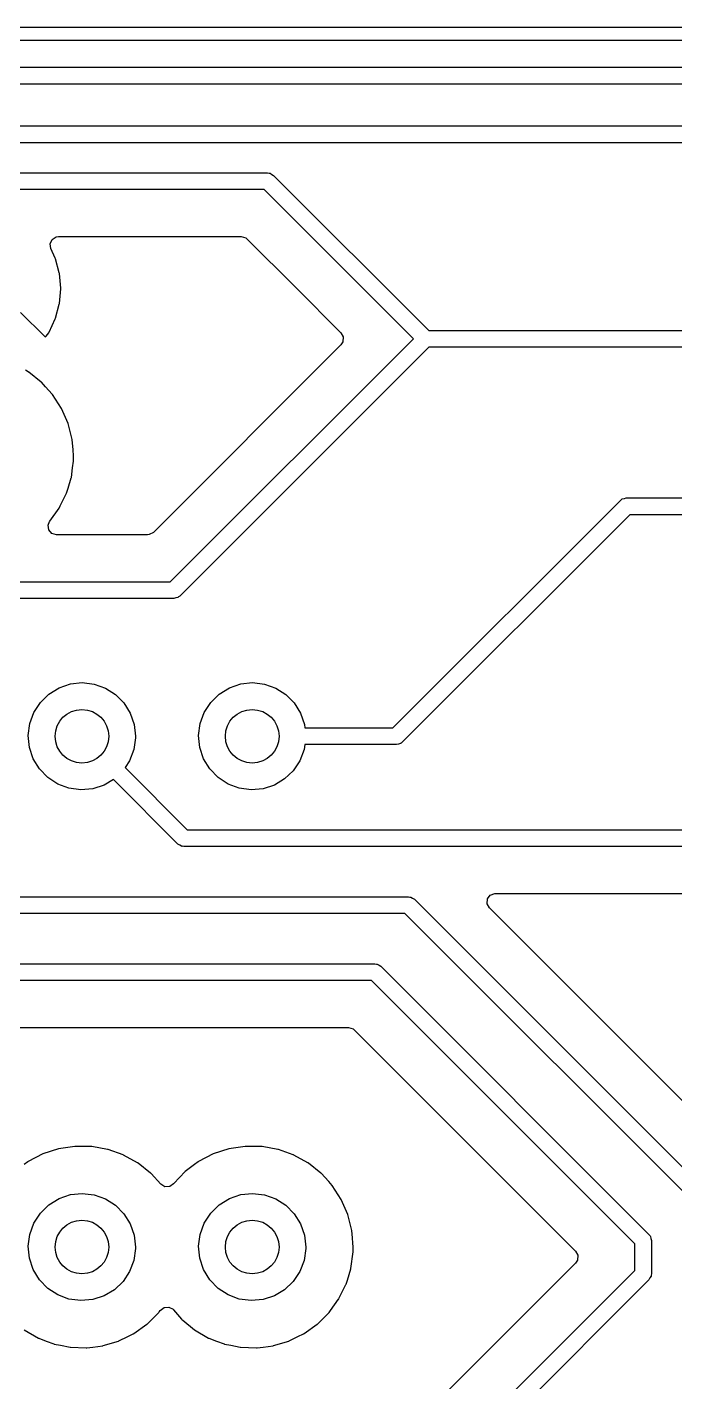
# Model space of a CAD drawing. Extents: x 20.1 to 80.3, y -80.1 to -19.9.
# Drawn here: x 58.01 to 67.67, y -40.11 to -19.9 of the extents above; entities that cross this region are included whole.
import ezdxf

# ---------------------------------------------------------------- set-up
doc = ezdxf.new("R2010")
doc.units = 0
doc.layers.add('BLACK', color=7, linetype='CONTINUOUS')

msp = doc.modelspace()

# ---------------------------------------------------------------- linework, layer by layer
at = {"layer": 'BLACK', "linetype": 'CONTINUOUS'}
for p, q in [((20.2, -19.9), (80.2, -19.9)), ((80.1, -20.1), (20.3, -20.1)), ((26.6755, -20.4995), (75.1245, -20.4995)), ((75.0727, -20.7495), (26.7273, -20.7495)), ((27.8, -21.375), (73.8, -21.375)), ((73.7482, -21.625), (27.8518, -21.625)), ((39.8, -22.075), (61.6, -22.075)), ((61.6, -22.075), (61.622, -22.0782)), ((61.622, -22.0782), (61.6266, -22.0779)), ((61.6266, -22.0779), (61.6291, -22.0792)), ((61.6291, -22.0792), (61.6355, -22.0801)), ((61.6355, -22.0801), (61.6614, -22.0968)), ((61.6614, -22.0968), (61.6884, -22.1116)), ((61.6884, -22.1116), (64.0018, -24.425)), ((61.5482, -22.325), (39.8518, -22.325)), ((63.7732, -24.55), (61.5482, -22.325)), ((58.384, -23.0697), (58.4434, -23.0309)), ((58.4434, -23.0309), (58.4798, -23.0255)), ((58.4798, -23.0255), (61.2059, -23.0255)), ((61.2059, -23.0255), (61.274, -23.0455)), ((58.355, -23.1346), (58.384, -23.0697)), ((58.3656, -23.2048), (58.355, -23.1346)), ((58.4315, -23.3459), (58.3656, -23.2048)), ((61.274, -23.0455), (61.295, -23.0624)), ((61.295, -23.0624), (62.0194, -23.7868)), ((58.4352, -23.3562), (58.4315, -23.3459)), ((58.4916, -23.5667), (58.4352, -23.3562)), ((58.4935, -23.5775), (58.4916, -23.5667)), ((58.5125, -23.7945), (58.4935, -23.5775)), ((58.4935, -24.0225), (58.5125, -23.8055)), ((58.5125, -23.8055), (58.5125, -23.7945)), ((62.0194, -23.7868), (62.6935, -24.4609)), ((58.4352, -24.2438), (58.4916, -24.0333)), ((58.4916, -24.0333), (58.4935, -24.0225)), ((57.9152, -24.156), (58.2743, -24.5151)), ((58.3394, -24.4515), (58.4315, -24.2541)), ((58.4315, -24.2541), (58.4352, -24.2438)), ((58.3339, -24.461), (58.3394, -24.4515)), ((64.0018, -24.425), (71.6925, -24.425)), ((58.2743, -24.5151), (58.2861, -24.5215)), ((58.2861, -24.5215), (58.2981, -24.5122)), ((58.2981, -24.5122), (58.3339, -24.461)), ((62.6935, -24.6391), (59.895, -27.4376)), ((60.1482, -28.175), (63.7732, -24.55)), ((62.6935, -24.4609), (62.7275, -24.5232)), ((62.7224, -24.594), (62.6935, -24.6391)), ((62.7275, -24.5232), (62.7224, -24.594)), ((64.0018, -24.675), (60.2884, -28.3884)), ((71.6925, -24.675), (64.0018, -24.675)), ((58.0287, -25.0434), (57.9862, -25.02)), ((58.0332, -25.0459), (58.0287, -25.0434)), ((58.0287, -25.0434), (58.0287, -25.0434)), ((58.0373, -25.0491), (58.0332, -25.0459)), ((58.2228, -25.1956), (58.0373, -25.0491)), ((58.0373, -25.0491), (58.0373, -25.0491)), ((58.2268, -25.1988), (58.2228, -25.1956)), ((58.2228, -25.1956), (58.2228, -25.1956)), ((58.2865, -25.2644), (58.2268, -25.1988)), ((58.3862, -25.374), (58.2865, -25.2644)), ((58.3929, -25.3813), (58.3862, -25.374)), ((58.5269, -25.5885), (58.3929, -25.3813)), ((58.6253, -25.8148), (58.5269, -25.5885)), ((58.6854, -26.0541), (58.6253, -25.8148)), ((58.6858, -26.0592), (58.6854, -26.0541)), ((58.6977, -26.2029), (58.6858, -26.0592)), ((58.6858, -26.0592), (58.6858, -26.0592)), ((58.7056, -26.3), (58.6977, -26.2029)), ((58.6716, -26.6182), (58.6904, -26.4753)), ((58.6904, -26.4753), (58.7034, -26.3769)), ((58.7034, -26.3769), (58.7038, -26.3735)), ((58.7034, -26.3769), (58.7034, -26.3769)), ((58.7038, -26.3735), (58.7056, -26.3)), ((58.6231, -26.7778), (58.6701, -26.6231)), ((58.6701, -26.6231), (58.6716, -26.6182)), ((58.6701, -26.6231), (58.6701, -26.6231)), ((58.5058, -27.0446), (58.5955, -26.8632)), ((58.5955, -26.8632), (58.5999, -26.8543)), ((58.5999, -26.8543), (58.6231, -26.7778)), ((58.3487, -27.2729), (58.4906, -27.0755)), ((58.4906, -27.0755), (58.5058, -27.0446)), ((63.4682, -30.355), (66.8616, -26.9616)), ((66.8616, -26.9616), (66.8794, -26.9483)), ((66.8794, -26.9483), (66.8825, -26.9448)), ((66.8825, -26.9448), (66.8852, -26.944)), ((66.8852, -26.944), (66.8904, -26.9401)), ((66.8904, -26.9401), (66.9205, -26.9337)), ((66.9205, -26.9337), (66.95, -26.925)), ((66.95, -26.925), (71.7067, -26.925)), ((58.3248, -27.3306), (58.3472, -27.275)), ((58.3472, -27.275), (58.3487, -27.2729)), ((67.0018, -27.175), (63.6084, -30.5684)), ((71.7029, -27.175), (67.0018, -27.175)), ((58.3349, -27.4008), (58.3248, -27.3306)), ((58.3814, -27.4545), (58.3349, -27.4008)), ((58.4495, -27.4745), (58.3814, -27.4545)), ((59.8059, -27.4745), (58.4495, -27.4745)), ((59.8327, -27.4716), (59.8059, -27.4745)), ((59.895, -27.4376), (59.8327, -27.4716)), ((52.2, -28.175), (60.1482, -28.175)), ((60.2, -28.425), (52.2518, -28.425)), ((60.2295, -28.4163), (60.2, -28.425)), ((60.2596, -28.4099), (60.2295, -28.4163)), ((60.2648, -28.406), (60.2596, -28.4099)), ((60.2675, -28.4052), (60.2648, -28.406)), ((60.2706, -28.4017), (60.2675, -28.4052)), ((60.2884, -28.3884), (60.2706, -28.4017)), ((58.4894, -29.7561), (58.6582, -29.6987)), ((58.6582, -29.6987), (58.8356, -29.68)), ((58.8356, -29.68), (59.0127, -29.7011)), ((59.0127, -29.7011), (59.1807, -29.761)), ((61.0294, -29.7561), (61.1982, -29.6987)), ((61.1982, -29.6987), (61.3756, -29.68)), ((61.3756, -29.68), (61.5527, -29.7011)), ((61.5527, -29.7011), (61.7207, -29.761)), ((58.21, -29.9744), (58.3375, -29.8496)), ((58.3375, -29.8496), (58.4894, -29.7561)), ((59.1807, -29.761), (59.3313, -29.8565)), ((59.3313, -29.8565), (59.457, -29.9831)), ((60.75, -29.9744), (60.8775, -29.8496)), ((60.8775, -29.8496), (61.0294, -29.7561)), ((61.7207, -29.761), (61.8713, -29.8565)), ((61.8713, -29.8565), (61.997, -29.9831)), ((58.1134, -30.1243), (58.21, -29.9744)), ((59.457, -29.9831), (59.5515, -30.1343)), ((60.6534, -30.1243), (60.75, -29.9744)), ((61.997, -29.9831), (62.0915, -30.1343)), ((58.0301, -30.4688), (58.0524, -30.2919)), ((58.0524, -30.2919), (58.1134, -30.1243)), ((59.5515, -30.1343), (59.6101, -30.3028)), ((59.6101, -30.3028), (59.63, -30.48)), ((60.5701, -30.4688), (60.5924, -30.2919)), ((60.5924, -30.2919), (60.6534, -30.1243)), ((62.0915, -30.1343), (62.1501, -30.3028)), ((62.1501, -30.3028), (62.156, -30.355)), ((58.0475, -30.6463), (58.0301, -30.4688)), ((59.6297, -30.5023), (59.6049, -30.679)), ((59.63, -30.48), (59.6297, -30.5023)), ((60.5875, -30.6463), (60.5701, -30.4688)), ((62.156, -30.355), (63.4682, -30.355)), ((58.1038, -30.8156), (58.0475, -30.6463)), ((59.6049, -30.679), (59.5415, -30.8457)), ((60.6438, -30.8156), (60.5875, -30.6463)), ((62.1449, -30.679), (62.0815, -30.8457)), ((62.1553, -30.605), (62.1449, -30.679)), ((63.52, -30.605), (62.1553, -30.605)), ((63.5495, -30.5963), (63.52, -30.605)), ((63.5796, -30.5899), (63.5495, -30.5963)), ((63.5848, -30.586), (63.5796, -30.5899)), ((63.5875, -30.5852), (63.5848, -30.586)), ((63.5906, -30.5817), (63.5875, -30.5852)), ((63.6084, -30.5684), (63.5906, -30.5817)), ((58.1962, -30.9681), (58.1038, -30.8156)), ((59.5415, -30.8457), (59.474, -30.9473)), ((60.7362, -30.9681), (60.6438, -30.8156)), ((62.0815, -30.8457), (61.9828, -30.9942)), ((58.3201, -31.0964), (58.1962, -30.9681)), ((58.4693, -31.1941), (58.3201, -31.0964)), ((59.2991, -31.1259), (59.1605, -31.2085)), ((60.2616, -32.0884), (59.2991, -31.1259)), ((59.474, -30.9473), (60.4018, -31.875)), ((60.8601, -31.0964), (60.7362, -30.9681)), ((61.0093, -31.1941), (60.8601, -31.0964)), ((61.8537, -31.1172), (61.7005, -31.2085)), ((61.9828, -30.9942), (61.8537, -31.1172)), ((58.6365, -31.2562), (58.4693, -31.1941)), ((58.8132, -31.2798), (58.6365, -31.2562)), ((58.9909, -31.2637), (58.8132, -31.2798)), ((59.1605, -31.2085), (58.9909, -31.2637)), ((61.1765, -31.2562), (61.0093, -31.1941)), ((61.3532, -31.2798), (61.1765, -31.2562)), ((61.5309, -31.2637), (61.3532, -31.2798)), ((61.7005, -31.2085), (61.5309, -31.2637)), ((60.4018, -31.875), (68.5482, -31.875)), ((60.2886, -32.1032), (60.2616, -32.0884)), ((60.3145, -32.1199), (60.2886, -32.1032)), ((60.3209, -32.1208), (60.3145, -32.1199)), ((60.3234, -32.1221), (60.3209, -32.1208)), ((60.328, -32.1218), (60.3234, -32.1221)), ((60.35, -32.125), (60.328, -32.1218)), ((68.6, -32.125), (60.35, -32.125)), ((46.1618, -32.875), (63.7, -32.875)), ((63.7, -32.875), (63.722, -32.8782)), ((63.722, -32.8782), (63.7266, -32.8779)), ((63.7266, -32.8779), (63.7291, -32.8792)), ((63.7291, -32.8792), (63.7355, -32.8801)), ((63.7355, -32.8801), (63.7614, -32.8968)), ((63.7614, -32.8968), (63.7884, -32.9116)), ((63.7884, -32.9116), (70.7884, -39.9116)), ((64.874, -32.9783), (64.8791, -32.9075)), ((64.8791, -32.9075), (64.9216, -32.8506)), ((64.9216, -32.8506), (64.9881, -32.8258)), ((64.9881, -32.8258), (64.9971, -32.8255)), ((64.9971, -32.8255), (68.56, -32.8255)), ((63.6482, -33.125), (46.11, -33.125)), ((70.575, -40.0518), (63.6482, -33.125)), ((64.908, -33.0406), (64.874, -32.9783)), ((71.2203, -39.3528), (64.908, -33.0406)), ((44.6218, -33.875), (63.2, -33.875)), ((63.2, -33.875), (63.222, -33.8782)), ((63.222, -33.8782), (63.2266, -33.8779)), ((63.2266, -33.8779), (63.2291, -33.8792)), ((63.2291, -33.8792), (63.2355, -33.8801)), ((63.2355, -33.8801), (63.2614, -33.8968)), ((63.2614, -33.8968), (63.2884, -33.9116)), ((63.2884, -33.9116), (67.2884, -37.9116)), ((63.1482, -34.125), (44.57, -34.125)), ((67.075, -38.0518), (63.1482, -34.125)), ((44.6597, -34.8255), (62.8059, -34.8255)), ((62.8059, -34.8255), (62.874, -34.8455)), ((62.874, -34.8455), (62.895, -34.8624)), ((62.895, -34.8624), (64.552, -36.5195)), ((64.552, -36.5195), (66.1935, -38.1609)), ((58.2465, -36.712), (58.0277, -36.8259)), ((58.4811, -36.6353), (58.2465, -36.712)), ((58.725, -36.598), (58.4811, -36.6353)), ((58.7301, -36.5981), (58.725, -36.598)), ((58.8923, -36.6001), (58.7301, -36.5981)), ((58.7301, -36.5981), (58.7301, -36.5981)), ((58.9717, -36.601), (58.8923, -36.6001)), ((58.9768, -36.6019), (58.9717, -36.601)), ((59.2095, -36.6434), (58.9768, -36.6019)), ((58.9768, -36.6019), (58.9768, -36.6019)), ((59.2146, -36.6443), (59.2095, -36.6434)), ((59.2095, -36.6434), (59.2095, -36.6434)), ((59.2195, -36.646), (59.2146, -36.6443)), ((59.4423, -36.7249), (59.2195, -36.646)), ((59.2195, -36.646), (59.2195, -36.646)), ((59.4472, -36.7267), (59.4423, -36.7249)), ((59.4423, -36.7249), (59.4423, -36.7249)), ((59.4517, -36.7292), (59.4472, -36.7267)), ((59.6587, -36.8434), (59.4517, -36.7292)), ((59.4517, -36.7292), (59.4517, -36.7292)), ((60.7865, -36.712), (60.5677, -36.8259)), ((61.0211, -36.6353), (60.7865, -36.712)), ((61.265, -36.598), (61.0211, -36.6353)), ((61.2701, -36.5981), (61.265, -36.598)), ((61.4323, -36.6001), (61.2701, -36.5981)), ((61.2701, -36.5981), (61.2701, -36.5981)), ((61.5117, -36.601), (61.4323, -36.6001)), ((61.5168, -36.6019), (61.5117, -36.601)), ((61.7495, -36.6434), (61.5168, -36.6019)), ((61.5168, -36.6019), (61.5168, -36.6019)), ((61.7546, -36.6443), (61.7495, -36.6434)), ((61.7495, -36.6434), (61.7495, -36.6434)), ((61.7595, -36.646), (61.7546, -36.6443)), ((61.9823, -36.7249), (61.7595, -36.646)), ((61.7595, -36.646), (61.7595, -36.646)), ((61.9872, -36.7267), (61.9823, -36.7249)), ((61.9823, -36.7249), (61.9823, -36.7249)), ((61.9917, -36.7292), (61.9872, -36.7267)), ((62.1987, -36.8434), (61.9917, -36.7292)), ((61.9917, -36.7292), (61.9917, -36.7292)), ((58.0235, -36.829), (57.9675, -36.8711)), ((58.0277, -36.8259), (58.0235, -36.829)), ((58.0235, -36.829), (58.0235, -36.829)), ((59.6632, -36.8459), (59.6587, -36.8434)), ((59.6587, -36.8434), (59.6587, -36.8434)), ((59.6673, -36.8491), (59.6632, -36.8459)), ((59.8528, -36.9956), (59.6673, -36.8491)), ((59.6673, -36.8491), (59.6673, -36.8491)), ((60.3704, -36.9741), (60.1999, -37.1525)), ((60.5075, -36.8711), (60.3704, -36.9741)), ((60.5635, -36.829), (60.5075, -36.8711)), ((60.5677, -36.8259), (60.5635, -36.829)), ((60.5635, -36.829), (60.5635, -36.829)), ((62.2032, -36.8459), (62.1987, -36.8434)), ((62.1987, -36.8434), (62.1987, -36.8434)), ((62.2073, -36.8491), (62.2032, -36.8459)), ((62.3928, -36.9956), (62.2073, -36.8491)), ((62.2073, -36.8491), (62.2073, -36.8491)), ((59.8568, -36.9988), (59.8528, -36.9956)), ((59.8528, -36.9956), (59.8528, -36.9956)), ((59.8603, -37.0027), (59.8568, -36.9988)), ((60.0057, -37.1624), (59.8603, -37.0027)), ((59.8603, -37.0027), (59.8603, -37.0027)), ((60.0675, -37.1997), (60.0057, -37.1624)), ((60.1968, -37.1569), (60.1384, -37.1973)), ((60.197, -37.1567), (60.1968, -37.1569)), ((60.1999, -37.1525), (60.197, -37.1567)), ((62.3968, -36.9988), (62.3928, -36.9956)), ((62.3928, -36.9956), (62.3928, -36.9956)), ((62.5102, -37.1235), (62.3968, -36.9988)), ((62.5366, -37.1525), (62.5102, -37.1235)), ((62.5629, -37.1813), (62.5366, -37.1525)), ((62.6969, -37.3885), (62.5629, -37.1813)), ((58.3375, -37.4696), (58.4894, -37.3761)), ((58.4894, -37.3761), (58.6582, -37.3187)), ((58.6582, -37.3187), (58.8356, -37.3)), ((58.8356, -37.3), (59.0127, -37.3211)), ((59.0127, -37.3211), (59.1807, -37.381)), ((59.1807, -37.381), (59.3313, -37.4765)), ((60.1384, -37.1973), (60.0675, -37.1997)), ((60.8775, -37.4696), (61.0294, -37.3761)), ((61.0294, -37.3761), (61.1982, -37.3187)), ((61.1982, -37.3187), (61.3756, -37.3)), ((61.3756, -37.3), (61.5527, -37.3211)), ((61.5527, -37.3211), (61.7207, -37.381)), ((61.7207, -37.381), (61.8713, -37.4765)), ((62.7953, -37.6148), (62.6969, -37.3885)), ((58.1134, -37.7443), (58.21, -37.5944)), ((58.21, -37.5944), (58.3375, -37.4696)), ((59.3313, -37.4765), (59.457, -37.6031)), ((60.6534, -37.7443), (60.75, -37.5944)), ((60.75, -37.5944), (60.8775, -37.4696)), ((61.8713, -37.4765), (61.997, -37.6031)), ((58.0524, -37.9119), (58.1134, -37.7443)), ((59.457, -37.6031), (59.5515, -37.7543)), ((59.5515, -37.7543), (59.6101, -37.9228)), ((60.5924, -37.9119), (60.6534, -37.7443)), ((61.997, -37.6031), (62.0915, -37.7543)), ((62.0915, -37.7543), (62.1501, -37.9228)), ((62.8554, -37.8541), (62.7953, -37.6148)), ((58.0301, -38.0888), (58.0524, -37.9119)), ((59.6101, -37.9228), (59.63, -38.1)), ((60.5701, -38.0888), (60.5924, -37.9119)), ((62.1501, -37.9228), (62.17, -38.1)), ((62.8558, -37.8592), (62.8554, -37.8541)), ((62.8595, -37.9039), (62.8558, -37.8592)), ((62.8558, -37.8592), (62.8558, -37.8592)), ((62.8756, -38.1), (62.8595, -37.9039)), ((67.2884, -37.9116), (67.3017, -37.9294)), ((67.3017, -37.9294), (67.3052, -37.9325)), ((67.3052, -37.9325), (67.306, -37.9352)), ((67.306, -37.9352), (67.3099, -37.9404)), ((67.3099, -37.9404), (67.3163, -37.9705)), ((67.3163, -37.9705), (67.325, -38)), ((58.0475, -38.2663), (58.0301, -38.0888)), ((59.6297, -38.1223), (59.6049, -38.299)), ((59.63, -38.1), (59.6297, -38.1223)), ((60.5875, -38.2663), (60.5701, -38.0888)), ((62.1697, -38.1223), (62.1449, -38.299)), ((62.17, -38.1), (62.1697, -38.1223)), ((62.8416, -38.4182), (62.8738, -38.1735)), ((62.8738, -38.1735), (62.8756, -38.1)), ((66.1935, -38.1609), (66.2275, -38.2232)), ((67.075, -38.4482), (67.075, -38.0518)), ((67.325, -38), (67.325, -38.5)), ((58.1038, -38.4356), (58.0475, -38.2663)), ((59.6049, -38.299), (59.5415, -38.4657)), ((60.6438, -38.4356), (60.5875, -38.2663)), ((62.1449, -38.299), (62.0815, -38.4657)), ((66.1935, -38.3391), (63.2246, -41.308)), ((66.2224, -38.294), (66.1935, -38.3391)), ((66.2275, -38.2232), (66.2224, -38.294)), ((58.1962, -38.5881), (58.1038, -38.4356)), ((58.3201, -38.7164), (58.1962, -38.5881)), ((59.5415, -38.4657), (59.4428, -38.6142)), ((60.7362, -38.5881), (60.6438, -38.4356)), ((60.8601, -38.7164), (60.7362, -38.5881)), ((62.0815, -38.4657), (61.9828, -38.6142)), ((62.7699, -38.6543), (62.7887, -38.5926)), ((62.7887, -38.5926), (62.8401, -38.4231)), ((62.8401, -38.4231), (62.8416, -38.4182)), ((62.8401, -38.4231), (62.8401, -38.4231)), ((63.6916, -41.8316), (67.075, -38.4482)), ((67.2884, -38.5884), (63.905, -41.9718)), ((67.3032, -38.5614), (67.2884, -38.5884)), ((67.3199, -38.5355), (67.3032, -38.5614)), ((67.3208, -38.5291), (67.3199, -38.5355)), ((67.3221, -38.5266), (67.3208, -38.5291)), ((67.325, -38.5), (67.3218, -38.522)), ((67.3218, -38.522), (67.3221, -38.5266)), ((58.4693, -38.8141), (58.3201, -38.7164)), ((59.3137, -38.7372), (59.1605, -38.8285)), ((59.4428, -38.6142), (59.3137, -38.7372)), ((61.0093, -38.8141), (60.8601, -38.7164)), ((61.8537, -38.7372), (61.7005, -38.8285)), ((61.9828, -38.6142), (61.8537, -38.7372)), ((62.6685, -38.8594), (62.7676, -38.6589)), ((62.7676, -38.6589), (62.7699, -38.6543)), ((58.6365, -38.8762), (58.4693, -38.8141)), ((58.8132, -38.8998), (58.6365, -38.8762)), ((58.9909, -38.8837), (58.8132, -38.8998)), ((59.1605, -38.8285), (58.9909, -38.8837)), ((59.9984, -39.0455), (60.0544, -39.0018)), ((60.0544, -39.0018), (60.1251, -38.9954)), ((60.1251, -38.9954), (60.1881, -39.0282)), ((61.1765, -38.8762), (61.0093, -38.8141)), ((61.3532, -38.8998), (61.1765, -38.8762)), ((61.5309, -38.8837), (61.3532, -38.8998)), ((61.7005, -38.8285), (61.5309, -38.8837)), ((62.5384, -39.0455), (62.6576, -38.8797)), ((62.6576, -38.8797), (62.6606, -38.8755)), ((62.6606, -38.8755), (62.6685, -38.8594)), ((59.8018, -39.25), (59.9766, -39.0758)), ((59.9766, -39.0758), (59.9828, -39.0672)), ((59.9828, -39.0672), (59.9984, -39.0455)), ((60.1881, -39.0282), (60.196, -39.0365)), ((60.196, -39.0365), (60.3166, -39.1757)), ((60.3166, -39.1757), (60.3205, -39.179)), ((60.3205, -39.179), (60.3205, -39.179)), ((60.3205, -39.179), (60.3342, -39.1904)), ((60.3342, -39.1904), (60.5064, -39.3334)), ((62.3418, -39.25), (62.5166, -39.0758)), ((62.5166, -39.0758), (62.5384, -39.0455)), ((57.9664, -39.3334), (58.1794, -39.4578)), ((59.5125, -39.4366), (59.5963, -39.3956)), ((59.5963, -39.3956), (59.601, -39.3933)), ((59.5963, -39.3956), (59.5963, -39.3956)), ((59.601, -39.3933), (59.6052, -39.3903)), ((59.6052, -39.3903), (59.7976, -39.253)), ((59.6052, -39.3903), (59.6052, -39.3903)), ((59.7976, -39.253), (59.8018, -39.25)), ((59.7976, -39.253), (59.7976, -39.253)), ((60.5064, -39.3334), (60.7194, -39.4578)), ((62.0525, -39.4366), (62.1363, -39.3956)), ((62.1363, -39.3956), (62.141, -39.3933)), ((62.1363, -39.3956), (62.1363, -39.3956)), ((62.141, -39.3933), (62.1452, -39.3903)), ((62.1452, -39.3903), (62.3376, -39.253)), ((62.1452, -39.3903), (62.1452, -39.3903)), ((62.3376, -39.253), (62.3418, -39.25)), ((62.3376, -39.253), (62.3376, -39.253)), ((58.1794, -39.4578), (58.1843, -39.4597)), ((58.1843, -39.4597), (58.1843, -39.4597)), ((58.1843, -39.4597), (58.2985, -39.5033)), ((58.2985, -39.5033), (58.4099, -39.5459)), ((58.4099, -39.5459), (58.415, -39.5469)), ((58.415, -39.5469), (58.415, -39.5469)), ((58.415, -39.5469), (58.5099, -39.5662)), ((58.5099, -39.5662), (58.6517, -39.5951)), ((58.6517, -39.5951), (58.6569, -39.5952)), ((58.6569, -39.5952), (58.6569, -39.5952)), ((58.6569, -39.5952), (58.8931, -39.6039)), ((58.8931, -39.6039), (58.8931, -39.6039)), ((58.8931, -39.6039), (58.8983, -39.6041)), ((58.8983, -39.6041), (58.9034, -39.6034)), ((58.9034, -39.6034), (58.994, -39.5918)), ((58.9034, -39.6034), (58.9034, -39.6034)), ((58.994, -39.5918), (59.143, -39.5727)), ((59.143, -39.5727), (59.148, -39.5713)), ((59.148, -39.5713), (59.3744, -39.5033)), ((59.148, -39.5713), (59.148, -39.5713)), ((59.3744, -39.5033), (59.3794, -39.5018)), ((59.3744, -39.5033), (59.3744, -39.5033)), ((59.3794, -39.5018), (59.5125, -39.4366)), ((60.7194, -39.4578), (60.7243, -39.4597)), ((60.7243, -39.4597), (60.7243, -39.4597)), ((60.7243, -39.4597), (60.8385, -39.5033)), ((60.8385, -39.5033), (60.9499, -39.5459)), ((60.9499, -39.5459), (60.955, -39.5469)), ((60.955, -39.5469), (60.955, -39.5469)), ((60.955, -39.5469), (61.0499, -39.5662)), ((61.0499, -39.5662), (61.1917, -39.5951)), ((61.1917, -39.5951), (61.1969, -39.5952)), ((61.1969, -39.5952), (61.1969, -39.5952)), ((61.1969, -39.5952), (61.4331, -39.6039)), ((61.4331, -39.6039), (61.4331, -39.6039)), ((61.4331, -39.6039), (61.4383, -39.6041)), ((61.4383, -39.6041), (61.4434, -39.6034)), ((61.4434, -39.6034), (61.534, -39.5918)), ((61.4434, -39.6034), (61.4434, -39.6034)), ((61.534, -39.5918), (61.683, -39.5727)), ((61.683, -39.5727), (61.688, -39.5713)), ((61.688, -39.5713), (61.9144, -39.5033)), ((61.688, -39.5713), (61.688, -39.5713)), ((61.9144, -39.5033), (61.9194, -39.5018)), ((61.9144, -39.5033), (61.9144, -39.5033)), ((61.9194, -39.5018), (62.0525, -39.4366))]:
    msp.add_line(p, q, dxfattribs=at)
at = {"layer": 'BLACK'}
for centre in [(58.83, -30.48), (61.37, -30.48), (58.83, -38.1), (61.37, -38.1)]:
    msp.add_circle(centre, 0.4, dxfattribs=at)

doc.saveas('drawing.dxf')
